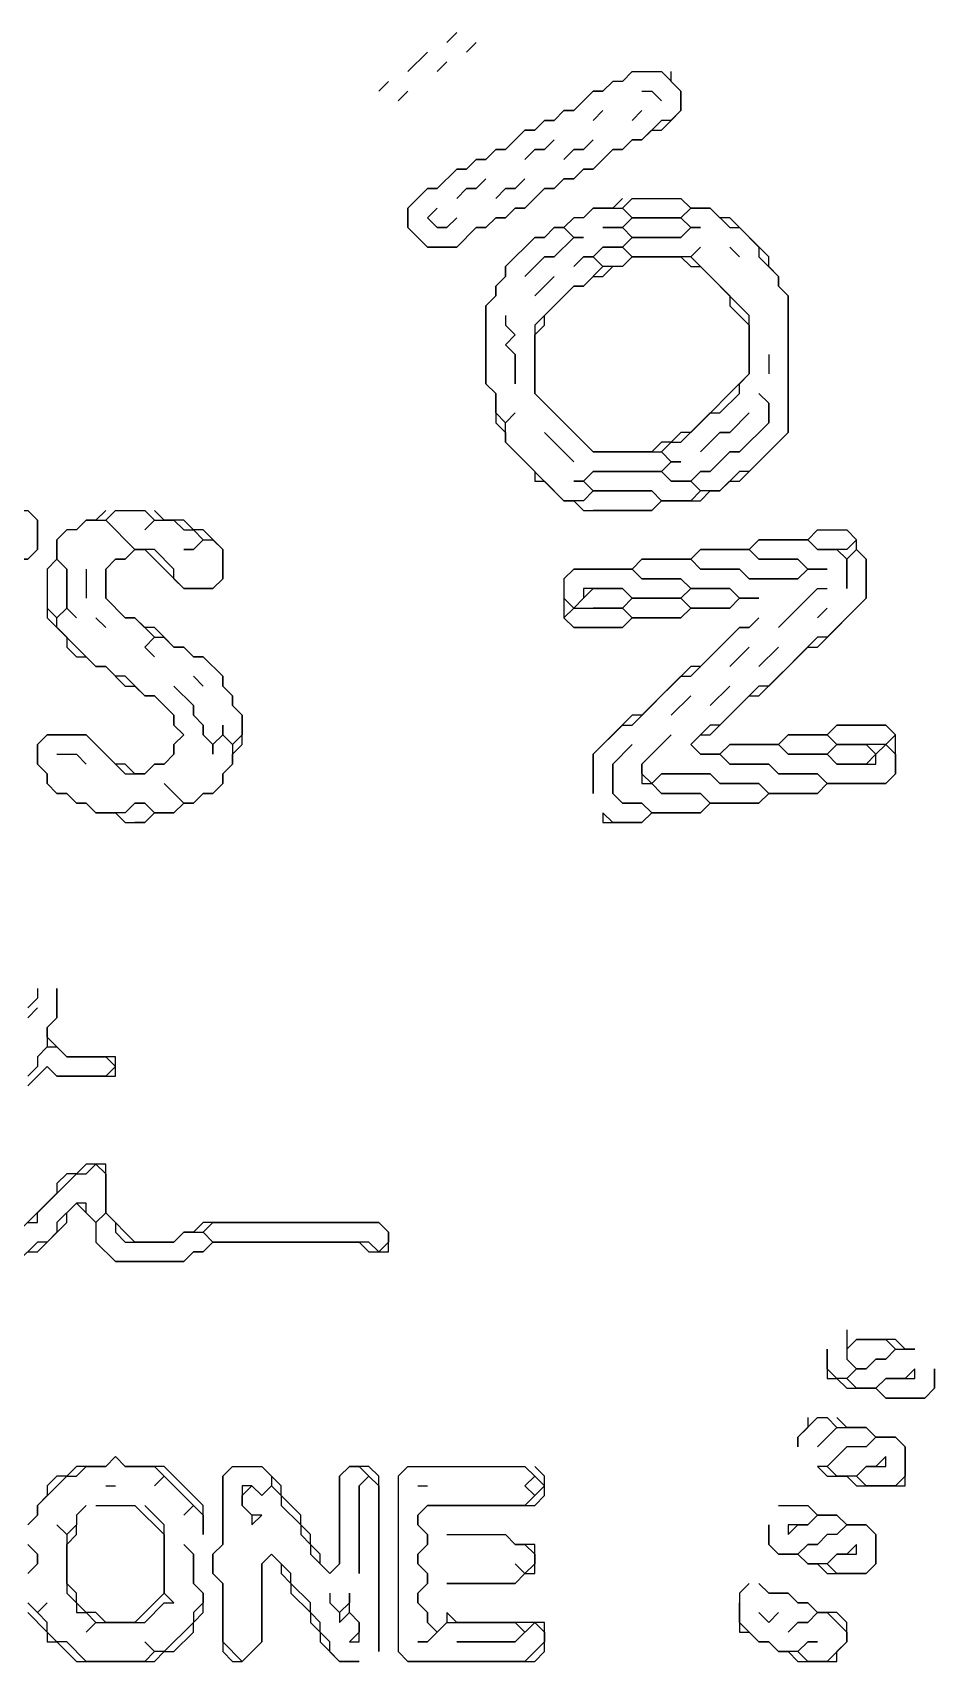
# Model space of a CAD drawing. Header units: metres. Extents: x 29 to 985, y 15 to 633.
# Drawn here: x 415 to 433.14, y 58.63 to 91.37 of the extents above; entities that cross this region are included whole.
import ezdxf

# ---------------------------------------------------------------- set-up
doc = ezdxf.new("R2010")
doc.units = ezdxf.units.M
doc.layers.add('ORIGINAL_DRAWING', color=8, linetype='CONTINUOUS')

msp = doc.modelspace()

# ---------------------------------------------------------------- linework, layer by layer
at = {"layer": 'ORIGINAL_DRAWING'}
for points in [[(423.529, 91.373), (423.333, 91.176)], [(423.922, 91.176), (423.725, 90.98)], [(422.941, 90.98), (422.549, 90.588)], [(423.333, 90.784), (423.137, 90.588)], [(422.157, 90.392), (421.961, 90.196)], [(426.863, 90.392), (427.059, 90.588), (427.647, 90.588), (428.039, 90.196), (428.039, 89.804), (427.843, 89.608), (427.647, 89.608), (427.255, 89.216), (427.059, 89.216), (426.863, 89.02), (426.667, 89.02), (426.275, 88.627), (426.078, 88.627), (425.882, 88.431), (425.686, 88.431), (425.49, 88.235), (425.294, 88.235), (424.902, 87.843), (424.706, 87.843), (424.51, 87.647), (424.314, 87.647), (424.118, 87.451), (423.922, 87.451), (423.529, 87.059), (422.941, 87.059), (422.549, 87.451), (422.549, 87.843), (422.941, 88.235), (423.137, 88.235), (423.529, 88.627), (423.725, 88.627), (423.922, 88.824), (424.118, 88.824), (424.314, 89.02), (424.51, 89.02), (424.902, 89.412), (425.098, 89.412), (425.294, 89.608), (425.49, 89.608), (425.686, 89.804), (425.882, 89.804), (426.275, 90.196), (426.471, 90.196), (426.667, 90.392)], [(427.059, 90.588), (426.863, 90.392), (426.667, 90.392), (426.471, 90.196), (426.275, 90.196), (425.882, 89.804), (425.686, 89.804), (425.49, 89.608), (425.294, 89.608), (425.098, 89.412), (424.902, 89.412), (424.51, 89.02), (424.314, 89.02), (424.118, 88.824), (423.922, 88.824), (423.725, 88.627), (423.529, 88.627), (423.137, 88.235), (422.941, 88.235), (422.549, 87.843), (422.549, 87.451), (422.941, 87.059), (423.529, 87.059), (423.922, 87.451), (424.118, 87.451), (424.314, 87.647), (424.51, 87.647), (424.706, 87.843), (424.902, 87.843), (425.294, 88.235), (425.49, 88.235), (425.686, 88.431), (425.882, 88.431), (426.078, 88.627), (426.275, 88.627), (426.667, 89.02), (426.863, 89.02), (427.059, 89.216), (427.255, 89.216), (427.451, 89.412), (427.647, 89.412), (428.039, 89.804), (428.039, 90.196), (427.843, 90.392), (427.843, 90.588)], [(422.549, 90.196), (422.353, 90)], [(427.255, 90.196), (427.451, 90.196), (427.647, 90), (427.451, 90.196)], [(426.471, 89.804), (426.275, 89.608)], [(427.255, 89.804), (427.059, 89.608)], [(425.49, 89.216), (425.294, 89.02), (425.098, 89.02), (424.902, 88.824), (425.098, 89.02), (425.294, 89.02)], [(426.275, 89.216), (426.078, 89.02), (425.882, 89.02), (425.686, 88.824), (425.882, 89.02), (426.078, 89.02)], [(424.118, 88.431), (423.922, 88.235), (423.725, 88.235), (423.529, 88.039), (423.725, 88.235), (423.922, 88.235)], [(424.902, 88.431), (424.706, 88.235), (424.51, 88.235), (424.314, 88.039), (424.51, 88.235), (424.706, 88.235)], [(423.137, 87.843), (422.941, 87.647), (423.137, 87.451), (423.333, 87.451), (423.529, 87.647), (423.333, 87.451), (423.137, 87.451), (422.941, 87.647)], [(426.863, 88.039), (426.667, 87.843), (426.275, 87.843), (426.078, 87.647), (425.882, 87.647), (425.686, 87.451), (425.49, 87.451), (425.294, 87.255), (425.098, 87.255), (424.51, 86.667), (424.51, 86.471), (424.314, 86.275), (424.314, 86.078), (424.118, 85.882), (424.118, 84.314), (424.314, 84.118), (424.314, 83.529), (424.51, 83.333), (424.51, 83.137), (425.098, 82.549), (425.098, 82.353), (425.294, 82.353), (425.686, 81.961), (425.882, 81.961), (426.078, 81.765), (427.451, 81.765), (427.647, 81.961), (428.431, 81.961), (428.627, 82.157), (428.824, 82.157), (429.02, 82.353), (429.216, 82.353), (430.196, 83.333), (430.196, 86.078), (430, 86.275), (430, 86.471), (429.804, 86.667), (429.804, 86.863), (429.02, 87.647), (428.824, 87.647), (428.627, 87.843), (428.235, 87.843), (428.039, 88.039)], [(426.078, 87.647), (426.275, 87.843), (426.863, 87.843), (427.059, 87.647), (426.863, 87.451), (426.471, 87.451), (426.863, 87.451), (427.059, 87.255), (426.863, 87.059), (426.471, 87.059), (426.275, 86.863), (426.078, 86.863), (425.882, 86.667), (426.078, 86.863), (426.275, 86.863), (426.471, 86.667), (426.078, 86.275), (425.882, 86.275), (425.098, 85.49), (425.098, 84.118), (426.275, 82.941), (427.647, 82.941), (427.843, 82.745), (427.647, 82.549), (426.275, 82.549), (426.078, 82.353), (425.882, 82.353), (426.078, 82.353), (426.275, 82.157), (426.078, 81.961), (425.686, 81.961), (424.51, 83.137), (424.51, 83.529), (424.706, 83.725), (424.51, 83.529), (424.314, 83.725), (424.314, 84.118), (424.118, 84.314), (424.118, 85.882), (424.314, 86.078), (424.314, 86.275), (424.51, 86.471), (424.51, 86.667), (425.098, 87.255), (425.294, 87.255), (425.49, 87.451), (425.686, 87.451), (425.882, 87.255), (425.49, 86.863), (425.294, 86.863), (424.902, 86.471), (425.294, 86.863), (425.49, 86.863), (425.882, 87.255), (426.078, 87.255), (425.882, 87.255), (425.686, 87.451), (425.882, 87.647)], [(426.863, 87.843), (427.059, 88.039), (428.039, 88.039), (428.235, 87.843), (428.039, 87.647), (427.059, 87.647)], [(428.039, 87.647), (428.235, 87.843), (428.627, 87.843), (429.02, 87.451), (429.216, 87.451), (429.608, 87.059), (429.608, 86.863), (430, 86.471), (430, 86.275), (430.196, 86.078), (430.196, 83.333), (429.412, 82.549), (429.216, 82.549), (428.824, 82.157), (428.431, 82.157), (428.235, 82.353), (428.431, 82.549), (428.627, 82.549), (429.02, 82.941), (429.216, 82.941), (429.804, 83.529), (429.804, 83.922), (429.608, 84.118), (429.804, 83.922), (429.804, 83.529), (429.216, 82.941), (429.02, 82.941), (428.627, 82.549), (428.431, 82.549), (428.235, 82.353), (427.843, 82.353), (427.647, 82.549), (427.843, 82.745), (428.039, 82.745), (427.843, 82.745), (427.647, 82.941), (427.843, 83.137), (428.039, 83.137), (428.627, 83.725), (428.824, 83.725), (429.216, 84.118), (429.216, 84.314), (429.412, 84.51), (429.412, 85.686), (428.235, 86.863), (428.431, 87.059), (428.235, 86.863), (427.059, 86.863), (426.863, 87.059), (427.059, 87.255), (428.039, 87.255), (428.235, 87.451), (428.431, 87.451), (428.235, 87.451)], [(426.863, 87.451), (427.059, 87.647), (428.039, 87.647), (428.235, 87.451), (428.039, 87.255), (427.059, 87.255)], [(426.863, 86.667), (427.059, 86.863), (428.039, 86.863), (428.235, 86.667), (428.431, 86.667), (429.02, 86.078), (429.02, 85.882), (429.412, 85.49), (429.412, 84.51), (428.235, 83.333), (428.039, 83.333), (427.843, 83.137), (427.647, 83.137), (427.451, 82.941), (426.275, 82.941), (425.098, 84.118), (425.098, 85.294), (425.294, 85.49), (425.294, 85.686), (425.882, 86.275), (426.078, 86.275), (426.275, 86.471), (426.471, 86.471), (426.667, 86.667)], [(426.275, 86.863), (426.471, 87.059), (426.863, 87.059), (427.059, 86.863), (426.863, 86.667), (426.471, 86.667)], [(429.02, 87.059), (429.216, 86.863)], [(425.49, 86.471), (425.098, 86.078)], [(424.51, 85.686), (424.51, 85.49), (424.706, 85.294), (424.51, 85.098), (424.706, 84.902), (424.706, 84.314), (424.706, 84.902), (424.51, 85.098), (424.706, 85.294), (424.51, 85.49)], [(429.804, 84.902), (429.804, 84.51)], [(429.412, 83.725), (429.02, 83.333), (428.824, 83.333), (428.431, 82.941), (428.824, 83.333), (429.02, 83.333)], [(425.294, 83.333), (425.882, 82.745)], [(426.078, 82.353), (426.275, 82.549), (427.647, 82.549), (427.843, 82.353), (428.235, 82.353), (428.431, 82.157), (428.235, 81.961), (427.647, 81.961), (427.451, 82.157), (426.275, 82.157)], [(426.078, 81.961), (426.275, 82.157), (427.451, 82.157), (427.647, 81.961), (427.451, 81.765), (426.275, 81.765)], [(411.765, 81.765), (414.902, 81.765), (415.098, 81.569), (415.098, 80.98), (414.902, 80.784), (413.725, 80.784), (413.725, 75.882), (413.529, 75.686), (412.745, 75.686), (413.529, 75.686), (413.725, 75.882), (413.725, 80.588), (413.922, 80.784), (414.902, 80.784), (415.098, 80.98), (415.098, 81.569), (414.902, 81.765)], [(416.471, 81.765), (416.275, 81.569), (416.078, 81.569), (415.882, 81.373), (415.686, 81.373), (415.49, 81.176), (415.49, 80.784), (415.294, 80.588), (415.294, 79.608), (415.686, 79.216), (415.686, 79.02), (415.882, 78.824), (416.078, 78.824), (416.275, 78.627), (416.471, 78.627), (416.863, 78.235), (417.059, 78.235), (417.255, 78.039), (417.451, 78.039), (417.843, 77.647), (417.843, 77.451), (418.039, 77.255), (417.843, 77.059), (417.843, 76.863), (417.647, 76.667), (417.451, 76.667), (417.255, 76.471), (417.059, 76.471), (416.863, 76.667), (416.667, 76.667), (416.078, 77.255), (415.294, 77.255), (415.098, 77.059), (415.098, 76.667), (415.294, 76.471), (415.294, 76.275), (415.49, 76.078), (415.686, 76.078), (415.882, 75.882), (416.078, 75.882), (416.275, 75.686), (416.667, 75.686), (416.863, 75.49), (417.255, 75.49), (417.451, 75.686), (417.843, 75.686), (418.039, 75.882), (418.235, 75.882), (418.431, 76.078), (418.627, 76.078), (418.824, 76.275), (418.824, 76.471), (419.02, 76.667), (419.02, 76.863), (419.216, 77.059), (419.216, 77.647), (419.02, 77.843), (419.02, 78.039), (418.824, 78.235), (418.824, 78.431), (418.431, 78.824), (418.235, 78.824), (418.039, 79.02), (417.843, 79.02), (417.451, 79.412), (417.255, 79.412), (417.059, 79.608), (416.863, 79.608), (416.471, 80), (416.471, 80.588), (416.667, 80.784), (416.863, 80.784), (417.059, 80.98), (417.255, 80.98), (418.039, 80.196), (418.627, 80.196), (418.824, 80.392), (418.824, 80.98), (418.431, 81.373), (418.235, 81.373), (418.039, 81.569), (417.647, 81.569), (417.451, 81.765)], [(415.882, 81.373), (416.078, 81.569), (416.471, 81.569), (417.059, 80.98), (416.863, 80.784), (416.667, 80.784), (416.471, 80.588), (416.471, 80), (416.863, 79.608), (417.059, 79.608), (417.451, 79.216), (417.255, 79.02), (417.451, 78.824), (417.255, 79.02), (417.451, 79.216), (417.647, 79.216), (417.843, 79.02), (418.039, 79.02), (418.235, 78.824), (418.431, 78.824), (418.824, 78.431), (418.824, 78.235), (419.02, 78.039), (419.02, 77.843), (419.216, 77.647), (419.216, 77.255), (419.02, 77.059), (418.824, 77.255), (418.824, 77.451), (418.824, 77.255), (418.627, 77.059), (418.431, 77.255), (418.431, 77.451), (418.235, 77.647), (418.235, 77.843), (417.843, 78.235), (418.235, 77.843), (418.235, 77.647), (418.431, 77.451), (418.431, 77.255), (418.627, 77.059), (418.627, 76.863), (418.627, 77.059), (418.824, 77.255), (419.02, 77.059), (419.02, 76.667), (418.824, 76.471), (418.824, 76.275), (418.627, 76.078), (418.431, 76.078), (418.235, 75.882), (418.039, 75.882), (417.647, 76.275), (418.039, 75.882), (417.843, 75.686), (417.451, 75.686), (417.255, 75.882), (417.059, 75.882), (416.863, 75.686), (416.275, 75.686), (416.078, 75.882), (415.882, 75.882), (415.686, 76.078), (415.49, 76.078), (415.294, 76.275), (415.294, 76.471), (415.098, 76.667), (415.098, 77.059), (415.294, 77.255), (416.078, 77.255), (416.863, 76.471), (417.255, 76.471), (417.451, 76.667), (417.647, 76.667), (417.843, 76.863), (417.843, 77.059), (418.039, 77.255), (417.843, 77.451), (417.843, 77.647), (417.451, 78.039), (417.255, 78.039), (416.863, 78.431), (416.667, 78.431), (416.471, 78.627), (416.275, 78.627), (415.49, 79.412), (415.49, 79.608), (415.686, 79.804), (415.882, 79.608), (415.686, 79.804), (415.686, 80.588), (415.49, 80.784), (415.49, 81.176), (415.686, 81.373)], [(416.471, 81.569), (416.667, 81.765), (417.255, 81.765), (417.451, 81.569), (417.255, 81.373), (417.451, 81.569), (417.843, 81.569), (418.039, 81.373), (418.235, 81.373), (418.431, 81.176), (418.235, 80.98), (418.039, 80.98), (418.235, 80.98), (418.431, 81.176), (418.627, 81.176), (418.824, 80.98), (418.824, 80.392), (418.627, 80.196), (418.039, 80.196), (417.843, 80.392), (417.843, 80.588), (417.451, 80.98), (417.059, 80.98)], [(430.784, 81.373), (430.588, 81.176), (429.608, 81.176), (429.412, 80.98), (428.431, 80.98), (428.235, 80.784), (427.255, 80.784), (427.059, 80.588), (425.882, 80.588), (425.686, 80.392), (425.686, 79.608), (425.882, 79.412), (426.863, 79.412), (427.059, 79.608), (428.039, 79.608), (428.235, 79.804), (429.02, 79.804), (429.216, 80), (429.608, 80), (429.216, 80), (429.02, 80.196), (428.235, 80.196), (428.039, 80.392), (427.255, 80.392), (427.059, 80.588), (427.255, 80.784), (428.235, 80.784), (428.431, 80.588), (429.216, 80.588), (429.412, 80.392), (430.392, 80.392), (430.588, 80.588), (430.98, 80.588), (430.588, 80.588), (430.392, 80.784), (429.608, 80.784), (429.412, 80.98), (429.608, 81.176), (430.588, 81.176), (430.784, 80.98), (431.176, 80.98), (431.373, 80.784), (431.373, 80.196), (431.373, 80.784), (431.569, 80.98), (431.765, 80.784), (431.765, 80), (430.98, 79.216), (430.784, 79.216), (429.804, 78.235), (429.608, 78.235), (428.824, 77.451), (428.627, 77.451), (428.235, 77.059), (428.431, 76.863), (428.824, 76.863), (429.02, 76.667), (429.804, 76.667), (430, 76.471), (430.784, 76.471), (430.98, 76.275), (430.784, 76.078), (429.804, 76.078), (429.608, 76.275), (428.824, 76.275), (428.627, 76.471), (427.647, 76.471), (427.451, 76.275), (427.255, 76.471), (427.255, 76.667), (427.843, 77.255), (427.255, 76.667), (427.255, 76.275), (427.451, 76.275), (427.647, 76.078), (428.431, 76.078), (428.627, 75.882), (428.431, 75.686), (427.451, 75.686), (427.255, 75.882), (426.863, 75.882), (426.667, 76.078), (426.667, 76.667), (427.059, 77.059), (426.667, 76.667), (426.667, 76.078), (426.863, 75.882), (427.255, 75.882), (427.451, 75.686), (427.255, 75.49), (426.667, 75.49), (426.471, 75.686), (426.471, 75.49), (427.255, 75.49), (427.451, 75.686), (428.431, 75.686), (428.627, 75.882), (429.608, 75.882), (429.804, 76.078), (430.784, 76.078), (430.98, 76.275), (432.157, 76.275), (432.353, 76.471), (432.353, 77.255), (432.157, 77.451), (431.176, 77.451), (430.98, 77.255), (430.196, 77.255), (430, 77.059), (429.02, 77.059), (428.824, 76.863), (428.431, 76.863), (428.235, 77.059), (428.431, 77.255), (428.627, 77.255), (429.412, 78.039), (429.608, 78.039), (430.588, 79.02), (430.784, 79.02), (431.765, 80), (431.765, 80.784), (431.569, 80.98), (431.569, 81.176), (431.373, 81.373)], [(430.588, 81.176), (430.784, 81.373), (431.373, 81.373), (431.569, 81.176), (431.373, 80.98), (430.784, 80.98)], [(428.235, 80.784), (428.431, 80.98), (429.412, 80.98), (429.608, 80.784), (430.392, 80.784), (430.588, 80.588), (430.392, 80.392), (429.412, 80.392), (429.216, 80.588), (428.431, 80.588)], [(415.294, 80.588), (415.49, 80.784), (415.686, 80.588), (415.686, 79.804), (415.49, 79.608), (415.294, 79.804)], [(416.078, 80.588), (416.078, 80)], [(425.686, 80.392), (425.882, 80.588), (427.059, 80.588), (427.255, 80.392), (428.039, 80.392), (428.235, 80.196), (428.039, 80), (427.059, 80), (426.863, 80.196), (426.078, 80.196), (426.078, 80), (425.882, 79.804), (425.686, 80)], [(426.078, 80), (426.275, 80.196), (426.863, 80.196), (427.059, 80), (426.863, 79.804), (426.275, 79.804)], [(426.863, 79.804), (427.059, 80), (428.039, 80), (428.235, 79.804), (428.039, 79.608), (427.059, 79.608)], [(428.039, 80), (428.235, 80.196), (429.02, 80.196), (429.216, 80), (429.02, 79.804), (428.235, 79.804)], [(430.784, 80.196), (430, 79.412), (430.784, 80.196), (430.98, 80.196)], [(416.275, 79.608), (416.471, 79.412)], [(425.686, 79.608), (425.882, 79.804), (426.863, 79.804), (427.059, 79.608), (426.863, 79.412), (425.882, 79.412)], [(429.608, 79.608), (429.412, 79.412), (429.216, 79.412), (428.431, 78.627), (428.235, 78.627), (427.255, 77.647), (427.059, 77.647), (426.275, 76.863), (426.275, 76.078), (426.275, 76.863), (426.863, 77.451), (427.059, 77.451), (428.039, 78.431), (428.235, 78.431), (429.216, 79.412), (429.412, 79.412)], [(430.98, 79.804), (430.784, 79.608)], [(429.412, 79.02), (429.02, 78.627)], [(430, 79.02), (429.608, 78.627)], [(418.235, 78.431), (418.431, 78.235)], [(428.235, 78.039), (427.843, 77.647)], [(429.02, 78.235), (428.627, 77.843)], [(430.98, 77.255), (431.176, 77.451), (432.157, 77.451), (432.353, 77.255), (432.157, 77.059), (431.176, 77.059)], [(428.824, 76.863), (429.02, 77.059), (430, 77.059), (430.196, 76.863), (430.98, 76.863), (431.176, 76.667), (431.961, 76.667), (431.961, 76.863), (432.157, 77.059), (432.353, 76.863), (432.353, 76.471), (432.157, 76.275), (430.98, 76.275), (430.784, 76.471), (430, 76.471), (429.804, 76.667), (429.02, 76.667)], [(430, 77.059), (430.196, 77.255), (430.98, 77.255), (431.176, 77.059), (430.98, 76.863), (430.196, 76.863)], [(430.98, 76.863), (431.176, 77.059), (431.765, 77.059), (431.961, 76.863), (431.765, 76.667), (431.176, 76.667)], [(415.49, 76.863), (415.882, 76.863), (416.078, 76.667), (415.882, 76.863)], [(427.451, 76.275), (427.647, 76.471), (428.627, 76.471), (428.824, 76.275), (429.608, 76.275), (429.804, 76.078), (429.608, 75.882), (428.627, 75.882), (428.431, 76.078), (427.647, 76.078)], [(416.863, 75.686), (417.059, 75.882), (417.255, 75.882), (417.451, 75.686), (417.255, 75.49), (417.059, 75.49)], [(415.098, 72.157), (415.098, 71.961), (414.902, 71.765)], [(414.902, 70.196), (415.294, 70.588), (415.49, 70.392), (416.667, 70.392), (416.667, 70.784), (415.686, 70.784), (415.294, 71.176), (415.294, 71.373), (415.49, 71.569), (415.49, 72.157), (415.49, 71.569), (415.294, 71.373), (415.294, 70.98), (415.098, 70.784), (415.098, 70.588), (414.902, 70.392)], [(414.902, 71.569), (415.098, 71.765)], [(415.098, 70.784), (415.294, 70.98), (415.49, 70.98), (415.686, 70.784), (416.471, 70.784), (416.667, 70.588), (416.471, 70.392), (415.49, 70.392)], [(414.902, 67.451), (415.098, 67.451), (415.098, 67.647), (415.882, 68.431), (416.078, 68.431), (416.275, 68.627), (416.471, 68.431), (416.471, 67.647), (416.275, 67.451), (416.078, 67.647), (416.078, 67.843), (415.882, 67.843), (415.49, 67.451), (415.49, 67.255), (415.294, 67.059), (415.098, 67.059), (414.706, 66.667)], [(414.902, 66.863), (415.098, 66.863), (415.686, 67.451), (415.686, 67.647), (415.882, 67.843), (416.275, 67.451), (416.275, 67.059), (416.667, 66.667), (418.039, 66.667), (418.235, 66.863), (418.431, 66.863), (418.627, 67.059), (421.569, 67.059), (421.765, 66.863), (422.157, 66.863), (422.157, 67.255), (421.961, 67.451), (418.431, 67.451), (418.235, 67.255), (418.039, 67.255), (417.843, 67.059), (417.059, 67.059), (416.471, 67.647), (416.471, 68.627), (416.078, 68.627), (415.882, 68.431), (415.686, 68.431), (415.49, 68.235), (415.49, 68.039), (414.706, 67.255)], [(416.275, 67.451), (416.471, 67.647), (416.667, 67.451), (416.667, 67.255), (416.863, 67.059), (417.843, 67.059), (418.039, 67.255), (418.431, 67.255), (418.627, 67.059), (418.431, 66.863), (418.235, 66.863), (418.039, 66.667), (416.667, 66.667), (416.275, 67.059)], [(418.431, 67.255), (418.627, 67.451), (421.961, 67.451), (422.157, 67.255), (422.157, 67.059), (421.961, 66.863), (421.765, 67.059), (418.627, 67.059)], [(431.373, 65.294), (431.373, 64.706), (431.569, 64.51), (431.373, 64.314), (431.176, 64.314), (430.98, 64.51), (430.98, 64.902), (430.98, 64.314), (431.176, 64.314), (431.373, 64.118), (431.961, 64.118), (432.157, 63.922), (432.941, 63.922), (433.137, 64.118), (433.137, 64.51), (433.137, 64.118), (432.941, 63.922), (432.157, 63.922), (431.961, 64.118), (432.157, 64.314), (432.745, 64.314), (432.745, 64.51), (432.549, 64.314), (432.157, 64.314), (431.961, 64.118), (431.569, 64.118), (431.373, 64.314), (431.569, 64.51), (431.765, 64.51), (431.961, 64.706), (432.157, 64.706), (432.353, 64.902), (432.745, 64.902), (432.549, 64.902), (432.353, 65.098), (431.569, 65.098)], [(431.373, 64.902), (431.569, 65.098), (432.157, 65.098), (432.353, 64.902), (432.157, 64.706), (431.961, 64.706), (431.765, 64.51), (431.569, 64.51), (431.373, 64.706)], [(430.588, 63.529), (430.588, 63.333), (430.392, 63.137), (430.392, 62.941), (430.392, 63.137), (430.784, 63.529), (430.98, 63.529), (431.176, 63.333), (430.784, 62.941), (431.176, 63.333), (431.765, 63.333), (431.961, 63.137), (431.765, 62.941), (431.373, 62.941), (430.98, 62.549), (430.784, 62.549), (430.98, 62.353), (431.373, 62.353), (431.569, 62.157), (432.549, 62.157), (432.549, 62.941), (432.353, 63.137), (431.961, 63.137), (431.765, 63.333), (431.373, 63.333), (431.176, 63.529)], [(431.765, 62.941), (431.961, 63.137), (432.353, 63.137), (432.549, 62.941), (432.549, 62.353), (432.353, 62.157), (431.765, 62.157), (431.569, 62.353), (431.765, 62.549), (432.157, 62.549), (432.157, 62.745), (431.961, 62.549), (431.765, 62.549), (431.569, 62.353), (431.176, 62.353), (430.98, 62.549), (431.373, 62.941)], [(416.667, 62.745), (416.471, 62.549), (415.882, 62.549), (415.686, 62.353), (415.49, 62.353), (415.294, 62.157), (415.294, 61.961), (415.098, 61.765), (415.098, 61.569), (414.902, 61.373)], [(414.902, 61.373), (415.098, 61.569), (415.098, 61.765), (415.686, 62.353), (415.882, 62.353), (416.078, 62.549), (416.471, 62.549), (416.667, 62.745), (416.863, 62.549), (417.451, 62.549), (417.647, 62.353), (417.451, 62.157), (417.647, 62.353), (418.235, 61.765), (418.039, 61.569), (418.235, 61.765), (418.431, 61.569), (418.431, 61.176), (418.431, 61.765), (417.647, 62.549), (416.863, 62.549)], [(419.02, 62.549), (418.824, 62.353), (418.824, 60.98), (418.627, 60.784), (418.627, 60.392), (418.824, 60.196), (418.824, 58.824), (419.02, 58.627), (419.216, 58.627), (419.608, 59.02), (419.608, 60.588), (419.804, 60.784), (420, 60.588), (420, 60.392), (420.196, 60.196), (420.196, 60), (420.588, 59.608), (420.588, 59.412), (420.784, 59.216), (420.784, 59.02), (421.176, 58.627), (421.569, 58.627), (421.176, 58.627), (420.98, 58.824), (420.98, 59.02), (420.784, 59.216), (420.784, 59.412), (420.588, 59.608), (420.588, 59.804), (420.196, 60.196), (420.196, 60.392), (419.804, 60.784), (419.608, 60.588), (419.608, 59.02), (419.216, 58.627), (418.824, 59.02), (418.824, 60.196), (418.627, 60.392), (418.627, 60.784), (418.824, 60.98), (418.824, 62.353), (419.02, 62.549), (419.608, 62.549), (419.804, 62.353), (419.804, 62.157), (419.608, 61.961), (419.412, 62.157), (419.216, 62.157), (419.216, 61.765), (419.412, 61.569), (419.412, 61.373), (419.608, 61.569), (419.412, 61.569), (419.216, 61.765), (419.216, 61.961), (419.412, 62.157), (419.608, 61.961), (419.804, 62.157), (420, 61.961), (420, 61.765), (420.392, 61.373), (420.392, 61.176), (420.588, 60.98), (420.588, 60.784), (420.98, 60.392), (421.176, 60.588), (421.176, 62.353), (421.373, 62.549), (421.569, 62.549), (421.765, 62.353), (421.569, 62.157), (421.569, 60.392), (421.569, 62.157), (421.765, 62.353), (421.961, 62.157), (421.961, 58.824), (421.961, 62.353), (421.765, 62.549), (421.373, 62.549), (421.176, 62.353), (421.176, 60.588), (420.98, 60.392), (420.784, 60.588), (420.784, 60.784), (420.588, 60.98), (420.588, 61.176), (420.392, 61.373), (420.392, 61.569), (420, 61.961), (420, 62.157), (419.608, 62.549)], [(422.353, 62.353), (422.549, 62.549), (424.902, 62.549), (425.098, 62.353), (424.902, 62.157), (425.098, 61.961), (424.902, 61.765), (422.941, 61.765), (422.745, 61.569), (422.745, 61.373), (422.941, 61.176), (422.941, 60.98), (422.745, 60.784), (422.745, 60.588), (422.941, 60.392), (422.941, 60.196), (422.745, 60), (422.745, 59.804), (422.941, 59.608), (422.941, 59.412), (423.137, 59.216), (422.941, 59.02), (422.745, 59.02), (422.941, 59.02), (423.333, 59.412), (424.706, 59.412), (424.902, 59.216), (424.706, 59.02), (423.529, 59.02), (424.706, 59.02), (425.098, 59.412), (425.294, 59.216), (425.294, 59.02), (424.902, 58.627), (422.549, 58.627), (422.353, 58.824)], [(422.549, 62.549), (422.353, 62.353), (422.353, 58.824), (422.549, 58.627), (425.098, 58.627), (425.294, 58.824), (425.294, 59.412), (423.529, 59.412), (423.333, 59.608), (423.333, 59.412), (423.137, 59.216), (422.941, 59.412), (422.941, 59.608), (422.745, 59.804), (422.745, 60), (422.941, 60.196), (422.941, 60.392), (422.745, 60.588), (422.745, 60.784), (422.941, 60.98), (422.941, 61.176), (422.745, 61.373), (422.745, 61.569), (422.941, 61.765), (425.098, 61.765), (425.294, 61.961), (425.294, 62.353), (425.098, 62.549)], [(424.902, 62.157), (425.098, 62.353), (425.294, 62.157), (425.098, 61.961)], [(416.471, 62.157), (416.667, 62.157)], [(422.745, 62.157), (422.941, 62.157)], [(416.078, 61.765), (415.882, 61.569), (415.882, 61.373), (415.686, 61.176), (415.49, 61.373), (415.686, 61.176), (415.686, 60), (415.882, 59.804), (415.882, 59.608), (416.078, 59.608), (416.275, 59.412), (416.078, 59.216), (416.275, 59.412), (417.255, 59.412), (417.647, 59.804), (417.843, 59.804), (417.647, 60), (417.647, 61.373), (417.255, 61.765)], [(416.275, 61.765), (417.059, 61.765), (417.647, 61.176), (417.647, 60), (417.059, 59.412), (416.471, 59.412), (416.275, 59.608), (416.078, 59.608), (415.882, 59.804), (415.882, 60), (415.686, 60.196), (415.686, 60.98), (415.882, 61.176), (415.882, 61.373)], [(430, 61.765), (430.588, 61.765), (430.784, 61.569), (430.588, 61.373), (430.196, 61.373), (430.196, 61.176), (430.392, 61.373), (430.588, 61.373), (430.784, 61.569), (431.176, 61.569), (431.373, 61.373), (431.176, 61.176), (430.98, 61.176), (430.784, 60.98), (430.588, 60.98), (430.392, 60.784), (430, 60.784), (429.804, 60.98), (429.804, 61.373), (429.804, 60.98), (430, 60.784), (430.392, 60.784), (430.588, 60.588), (430.784, 60.588), (430.98, 60.392), (431.765, 60.392), (431.961, 60.588), (431.961, 61.176), (431.765, 61.373), (431.373, 61.373), (431.176, 61.569), (430.784, 61.569), (430.588, 61.765)], [(431.176, 61.176), (431.373, 61.373), (431.765, 61.373), (431.961, 61.176), (431.961, 60.588), (431.765, 60.392), (431.176, 60.392), (430.98, 60.588), (431.176, 60.784), (431.569, 60.784), (431.569, 60.98), (431.373, 60.784), (431.176, 60.784), (430.98, 60.588), (430.588, 60.588), (430.392, 60.784), (430.588, 60.98), (430.784, 60.98), (430.98, 61.176)], [(414.902, 60.98), (415.098, 60.784), (415.098, 60.588), (414.902, 60.392)], [(414.902, 59.608), (415.294, 59.216), (415.294, 59.02), (415.49, 59.02), (415.882, 58.627), (417.451, 58.627), (417.647, 58.824), (417.843, 58.824), (418.235, 59.216), (418.235, 59.412), (418.431, 59.608), (418.431, 60), (418.235, 60.196), (418.235, 60.784), (418.039, 60.98), (418.235, 60.784), (418.235, 60.196), (418.431, 60), (418.431, 59.804), (418.235, 59.608), (418.235, 59.412), (417.647, 58.824), (417.451, 58.824), (417.255, 59.02), (417.451, 58.824), (417.255, 58.627), (416.078, 58.627), (415.686, 59.02), (415.49, 59.02), (415.294, 59.216), (415.294, 59.412), (415.098, 59.608), (415.294, 59.804), (415.098, 59.608), (414.902, 59.804)], [(414.902, 60.392), (415.098, 60.588), (415.098, 60.784), (414.902, 60.98)], [(423.333, 61.176), (424.51, 61.176), (424.706, 60.98), (424.902, 60.98), (425.098, 60.784), (425.098, 60.588), (424.902, 60.392), (424.706, 60.588), (424.902, 60.392), (424.706, 60.196), (423.333, 60.196), (424.706, 60.196), (424.902, 60.392), (425.098, 60.392), (425.098, 60.98), (424.706, 60.98), (424.51, 61.176)], [(420.98, 60), (420.98, 59.804), (421.176, 59.608), (421.176, 59.412), (421.373, 59.608), (421.569, 59.412), (421.569, 59.216), (421.373, 59.02), (421.569, 59.02), (421.569, 59.412), (421.373, 59.608), (421.373, 60), (421.373, 59.804), (421.176, 59.608), (420.98, 59.804)], [(429.608, 60.196), (429.804, 60), (430.196, 60), (430.392, 59.804), (430.588, 59.804), (430.784, 59.608), (430.588, 59.412), (430.392, 59.412), (430.196, 59.216), (430.392, 59.412), (430.588, 59.412), (430.784, 59.608), (430.98, 59.608), (431.373, 59.216), (431.373, 59.02), (430.98, 58.627), (430.588, 58.627), (430.392, 58.824), (430.588, 59.02), (430.784, 59.02), (430.588, 59.02), (430.392, 58.824), (430, 58.824), (429.804, 59.02), (429.608, 59.02), (429.216, 59.412), (429.216, 59.804)], [(429.412, 60.196), (429.216, 60), (429.216, 59.216), (429.412, 59.216), (429.608, 59.02), (429.804, 59.02), (430, 58.824), (430.196, 58.824), (430.392, 58.627), (431.176, 58.627), (431.176, 58.824), (431.373, 59.02), (431.373, 59.412), (431.176, 59.608), (430.784, 59.608), (430.588, 59.804), (430.392, 59.804), (430.196, 60), (429.804, 60), (429.608, 60.196)], [(429.608, 59.608), (429.804, 59.412), (430, 59.608), (429.804, 59.412)]]:
    msp.add_lwpolyline(points, dxfattribs=at)

doc.saveas('drawing.dxf')
